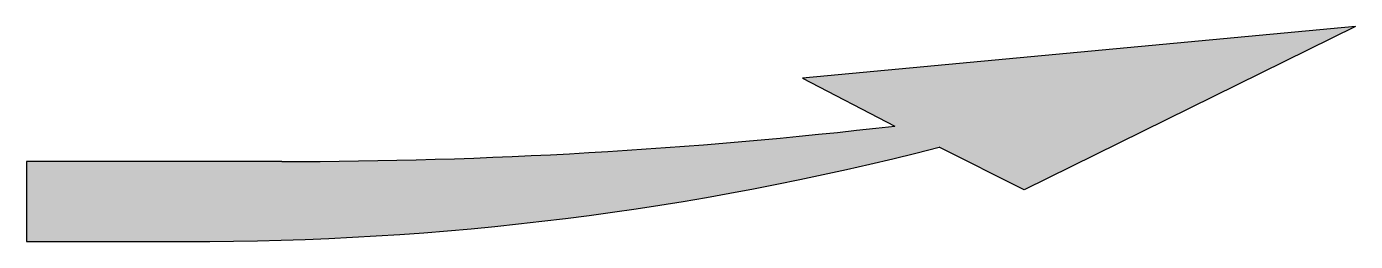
# Model space of a CAD drawing. Header units: metres. Extents: x 0 to 7.5, y -0.23 to 0.99.
import ezdxf

# ---------------------------------------------------------------- set-up
doc = ezdxf.new("R2010")
doc.units = ezdxf.units.M
doc.header["$LTSCALE"] = 0.2

msp = doc.modelspace()

# ---------------------------------------------------------------- hatches: boundary and pattern name
at = {"linetype": 'Continuous', "true_color": 0xfaf528}
msp.add_hatch(color=2, dxfattribs=at).paths.add_polyline_path([(4.9, 0.425), (4.38, 0.695), (7.5, 0.985), (5.63, 0.065), (5.15, 0.305, -0.062112), (1.0185, -0.225), (0, -0.225), (0, 0.225), (1.4399, 0.225, 0.028877)])

# ---------------------------------------------------------------- linework, layer by layer
at = {"color": 2, "linetype": 'Continuous', "true_color": 0xfaf528}
for p, q in [((7.5, 0.985), (4.38, 0.695)), ((7.5, 0.985), (5.63, 0.065)), ((4.38, 0.695), (4.9, 0.425)), ((5.63, 0.065), (5.15, 0.305)), ((0, 0.225), (0, -0.225)), ((1.44, 0.225), (0, 0.225)), ((0, -0.225), (0.9, -0.225))]:
    msp.add_line(p, q, dxfattribs=at)
for centre, radius, start, end in [((1.4399, 30.255), 30.03, 270.00011, 276.61632), ((0.9593, 16.6049), 16.83, 269.79826, 284.41859)]:
    msp.add_arc(centre, radius, start, end, dxfattribs=at)

doc.saveas('drawing.dxf')
